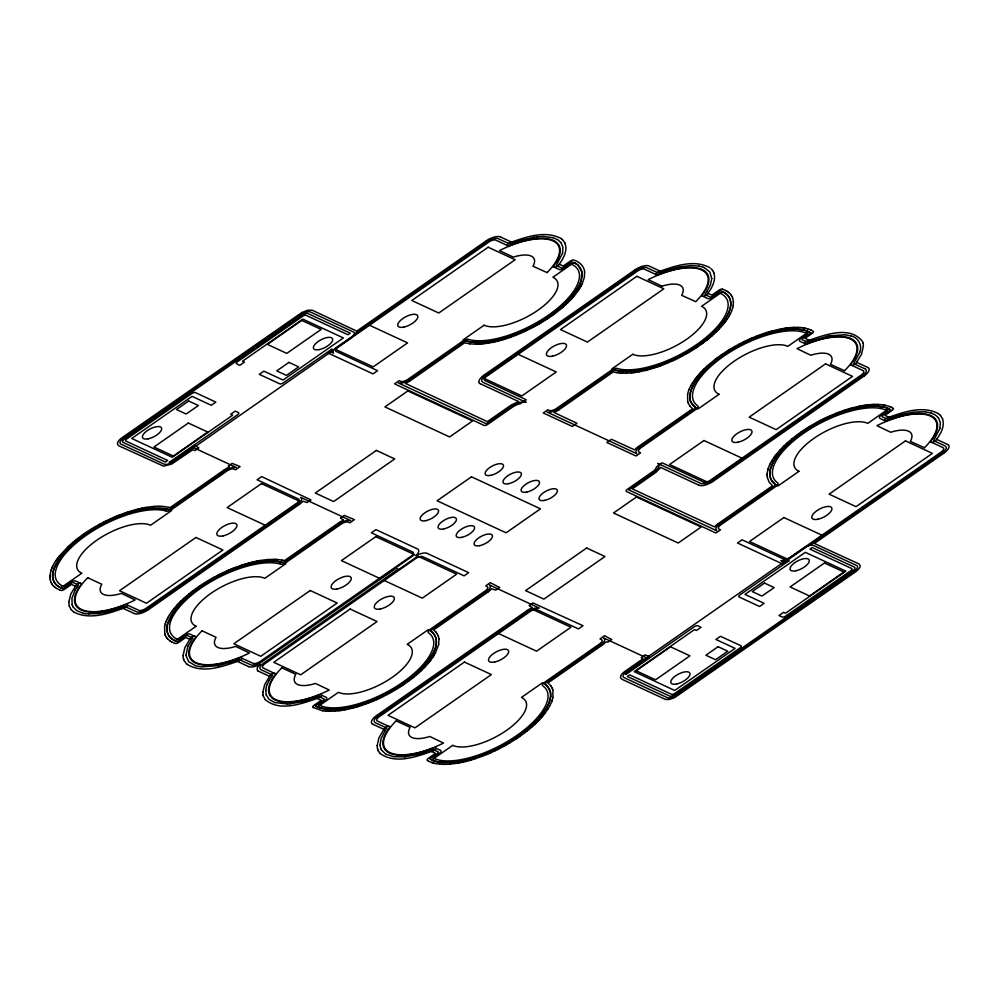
<?xml version="1.0" encoding="UTF-8"?>
<svg xmlns="http://www.w3.org/2000/svg" width="999" height="999" viewBox="0 0 999 999"><rect width="100%" height="100%" fill="white"/><g stroke="black" fill="none" stroke-linecap="round" stroke-linejoin="round"><path stroke-width="1.5" d="M711.75 278.546L709.789 271.878L704.22 267.632M68.769 602.147L69.218 605.869M183.054 655.656L184.865 647.602L190.384 638.448A3.147 1.286 -27.6 0 1 194.256 636.276A3.147 1.286 -27.6 0 1 195.379 637.724A57.368 23.427 -27.6 0 0 239.048 657.991A3.147 1.286 -27.6 0 1 241.783 658.329A3.147 1.286 -27.6 0 1 238.811 660.926C222.777 666.47 202.66 674.138 186.925 664.198M262.849 692.22L263.099 695.042M377.147 745.729L378.958 737.674L384.465 728.521A3.147 1.286 -27.6 0 1 388.336 726.335A3.147 1.286 -27.6 0 1 389.473 727.796A57.368 23.427 -27.6 0 0 433.141 748.064A3.147 1.286 -27.6 0 1 435.876 748.401A3.147 1.286 -27.6 0 1 432.904 750.986C416.695 756.555 395.866 764.597 380.332 753.621M863.398 345.991L861.588 354.046L856.068 363.199A3.147 1.286 -27.6 0 1 852.197 365.372A3.147 1.286 -27.6 0 1 851.073 363.923A57.368 23.427 -27.6 0 0 807.404 343.644A3.147 1.286 -27.6 0 1 804.67 343.319A3.147 1.286 -27.6 0 1 807.642 340.721C824.15 335.302 849.4 324.937 862.474 341.433M711.75 278.559L710.401 284.852L707.017 291.346M68.769 602.122L70.829 593.968L76.086 585.402A3.147 1.286 -27.6 0 1 79.957 583.229A3.147 1.286 -27.6 0 1 81.094 584.677A57.368 23.427 -27.6 0 0 124.763 604.957A3.147 1.286 -27.6 0 1 127.485 605.282A3.147 1.286 -27.6 0 1 124.525 607.879C108.741 613.461 89.748 620.367 73.776 612.05M262.849 692.195L264.673 684.602L270.18 675.474A3.147 1.286 -27.6 0 1 274.051 673.301A3.147 1.286 -27.6 0 1 275.175 674.75A57.368 23.427 -27.6 0 0 318.843 695.029A3.147 1.286 -27.6 0 1 321.578 695.354A3.147 1.286 -27.6 0 1 318.606 697.951C302.272 703.421 280.07 712.337 265.135 699.55M49.95 576.498L50 575.461M52.585 575.436L53.921 568.731M550.636 696.241L550.449 692.207M689.897 395.467L690.097 399.513M767.132 474.587L767.195 473.538M265.746 690.159L266.221 694.854M265.746 690.147L266.371 686.788M50.012 575.399L50.924 570.791M550.636 696.266L550.324 698.438M689.897 395.454L690.022 394.38M733.229 305.219L733.391 301.973M767.195 473.489L767.781 470.079M164.623 626.211L164.723 633.641M167.245 625.249L167.12 631.48L168.881 635.839M438.661 644.43L438.936 638.985M552.947 697.464L552.847 690.034M687.587 394.243L687.699 401.673M690.022 394.368L691.645 388.599M733.229 305.282L732.766 307.555M164.635 626.161L165.222 623.826M167.245 625.224C183.167 588.099 226.523 567.907 264.56 561.388M438.648 644.492L435.327 653.159M550.324 698.451L548.901 703.109M552.934 697.527L552.347 699.849M687.599 394.18L688.598 390.634M770.391 469.155L769.779 474.55L770.866 479.245M562.537 253.259L562.937 247.315L561.113 242.807M939.934 428.396L940.321 422.452L938.498 417.944M562.537 253.271L556.568 264.822A1.936 0.787 -27.6 0 0 556.58 265.659L561.326 267.857A1.936 0.787 -27.6 0 0 563.711 267.195L571.603 261.701L574.875 263.099M939.922 428.409L933.953 439.96A1.936 0.787 -27.6 0 0 933.965 440.796L945.391 446.091C948.238 448.089 944.217 451.473 942.394 452.709L809.814 545.379M581.168 280.569L581.868 272.04L578.259 265.484M732.754 307.617L731.555 311.238M767.794 470.017L768.119 468.881M770.391 469.143L773.338 461.9L777.559 455.419M266.371 686.788L267.257 684.24M859.727 352.385C862.612 345.554 858.341 337.487 851.098 335.976M859.727 352.385L854.033 362.949A1.936 0.787 -27.6 0 0 854.045 363.773L865.471 369.081M50.949 570.729L51.336 569.567M165.247 623.763L165.634 622.602M581.156 280.582L579.782 284.166M551.935 701.086L552.322 699.912M768.131 468.806L768.518 467.644M51.361 569.492L51.811 568.306M53.921 568.718L60.377 557.33M165.659 622.539L166.109 621.353M354.433 334.041L488.761 240.647L493.344 238.674L497.227 238.274L509.577 243.843A1.936 0.787 -27.6 0 0 511.013 243.681L515.034 242.183M551.46 702.334L551.923 701.148M688.623 390.572L689.073 389.385M768.543 467.582L769.542 465.122M267.257 684.228L269.081 680.494M51.836 568.244L52.36 567.045M166.134 621.291L166.646 620.079M582.33 283.441L584.353 277.36L584.64 271.865M434.078 651.286C437.162 645.217 437.774 636.525 431.793 631.955M548.888 703.121L546.403 708.091M551.436 702.397L549.625 706.193M689.11 389.31L690.921 385.514M691.645 388.586L694.13 383.616M731.518 311.301L730.394 313.798M187.912 646.153L185.951 655.356M187.912 646.153L192.42 638.698A1.936 0.787 -27.6 0 0 192.407 637.861L187.662 635.664A1.936 0.787 -27.6 0 0 185.265 636.326L177.385 641.82L176.149 641.37M52.385 566.97L52.972 565.759M166.683 620.017L167.944 617.482M579.195 285.402L579.782 284.178M581.718 284.727L582.305 283.504M434.066 651.311L432.829 653.783M769.58 465.059L770.154 463.836M53.009 565.684L54.396 563.124M333.229 350.287C331.893 352.597 335.889 354.458 331.106 351.773M578.546 286.663L579.195 285.427M581.043 286.026L581.693 284.79M730.356 313.861L728.958 316.421M770.192 463.773L770.841 462.537M167.982 617.419L169.505 614.822M578.533 286.676L575.287 291.82M580.294 287.35L581.006 286.101M432.829 653.796L429.582 658.94M435.289 653.221L433.766 655.819M690.958 385.452L692.482 382.854M549.587 706.268L548.064 708.853M770.878 462.462L771.59 461.213M75.312 589.872L71.928 598.189L72.128 604.782M269.093 680.481L272.215 675.724A1.936 0.787 -27.6 0 0 272.203 674.887L260.776 669.592C258.004 667.482 261.95 664.26 263.773 662.974L398.201 569.23L396.041 568.231L260.227 662.861L255.644 664.834L251.76 665.247L239.41 659.677A1.936 0.787 -27.6 0 0 237.974 659.839L236.638 660.351M75.312 589.86L76.723 587.649M54.446 563.049L56.094 560.439M579.482 288.699L580.257 287.425M728.92 316.496L727.272 319.118M694.143 383.604L700.898 374.4M546.403 708.116L540.784 715.971M771.628 461.138L772.402 459.865M169.555 614.76L172.34 610.739M578.596 290.047L579.432 288.761M432.892 657.167L433.728 655.881M692.519 382.779L695.304 378.771M548.014 708.928L545.229 712.949M772.439 459.802L774.225 457.155M385.102 730.756L381.156 738.311L380.007 744.992M707.005 291.346L705.232 293.893A1.936 0.787 -27.6 0 0 705.244 294.73L710.002 296.928A1.936 0.787 -27.6 0 0 712.387 296.266C716.033 294.705 719.317 288.124 723.551 292.158C725.611 293.269 727.472 294.78 728.771 296.74C731.555 300.899 731.093 306.318 729.445 310.814C723.863 324.7 711.95 334.79 700.262 343.519C675.549 359.99 645.504 375.462 614.997 370.105A1.936 0.787 -27.6 0 0 612.687 370.804L557.08 409.553L551.123 412.112L547.065 412.075L636.775 453.708C634.015 451.56 637.949 448.389 639.785 447.09L694.63 408.828A1.936 0.787 -27.6 0 0 695.366 407.405L690.958 402.235M76.723 587.637L77.497 586.513M385.102 730.744L386.513 728.771A1.936 0.787 -27.6 0 0 386.488 727.934L375.075 722.639C372.29 720.541 376.248 717.282 378.072 716.021L528.558 611.076L534.49 608.229L539.285 608.091L489.473 584.964C492.295 586.95 488.299 590.334 486.501 591.558L431.618 629.832A1.936 0.787 -27.6 0 0 430.881 631.268L431.78 631.942M56.144 560.364L57.03 559.065M577.659 291.408L578.546 290.11M432.842 657.242L430.944 659.902M726.323 320.479L727.222 319.18M77.51 586.5L78.134 585.651A1.936 0.787 -27.6 0 0 78.109 584.815L73.364 582.617A1.936 0.787 -27.6 0 0 70.979 583.279L63.087 588.786L60.802 587.874M57.093 559.003L58.042 557.692M575.274 291.845L573.289 294.468M577.609 291.483L574.45 295.554M429.57 658.965L427.584 661.588M725.324 321.853L726.273 320.554M774.275 457.08L775.224 455.781M58.092 557.617L59.116 556.318M60.39 557.317C86.751 527.472 127.735 504.582 168.356 509.44A1.936 0.787 -27.6 0 0 170.679 508.741L226.286 469.992L232.243 467.432L236.288 467.47L193.606 447.664M172.39 610.664L173.401 609.353M429.87 661.288L430.881 659.977M724.25 323.239L725.262 321.928M695.366 378.696L696.378 377.385M544.168 714.322L545.179 713.024M775.286 455.706L776.298 454.395M777.572 455.407L779.67 452.759M59.166 556.243L68.232 546.503M173.464 609.278L174.538 607.966M573.276 294.493C548.526 322.19 512.037 341.446 474.6 342.395M427.572 661.613C402.485 689.547 365.372 709.278 327.41 709.415M428.733 662.674L429.807 661.363M723.114 324.625L724.188 323.301M696.44 377.31L697.514 375.999M543.031 715.721L544.105 714.397M776.36 454.32L778.621 451.61M174.6 607.892L175.724 606.568M573.264 296.953L574.388 295.629M427.547 664.073L428.671 662.749M723.051 324.7L719.367 328.821M697.564 375.924L698.701 374.6M539.647 717.307L540.771 715.983M541.845 717.12L542.969 715.796M779.695 452.734C802.697 427.51 835.276 410.477 869.192 406.281M175.787 606.493L176.973 605.169M572.015 298.351L573.189 297.028M426.298 665.471L427.485 664.148M698.763 374.525L699.949 373.201M700.911 374.388C723.975 350.012 755.893 333.329 789.272 329.27M539.635 717.332C517.382 740.958 486.825 757.017 454.782 762.087M540.596 718.518L541.783 717.195M778.683 451.536L779.869 450.212M177.048 605.094L178.284 603.758M570.704 299.762L571.94 298.426M424.987 666.882L426.236 665.546M700.012 373.127L701.248 371.79M779.932 450.137L782.542 447.402M539.285 719.917L540.521 718.593M178.359 603.683L179.645 602.36M569.343 301.161L570.629 299.825M718.006 330.232L719.305 328.896M701.323 371.715L702.622 370.392M423.626 668.281L424.925 666.957M537.924 721.328L539.223 719.992M179.72 602.285L181.056 600.948M567.919 302.572L569.268 301.236M716.595 331.631L717.931 330.307M702.684 370.317L704.033 368.981M422.215 669.692L423.564 668.356M782.604 447.327L783.953 445.991M536.513 722.727L537.849 721.403M181.144 600.874L182.53 599.55M566.458 303.971L567.844 302.647M716.52 331.705L713.598 334.44M704.108 368.906L705.506 367.582M420.741 671.091L422.14 669.767M784.028 445.916L786.937 443.194M535.039 724.138L536.438 722.801M68.319 546.428L72.939 542.32M182.605 599.475L184.053 598.139M564.934 305.369L566.371 304.046M705.581 367.507L707.017 366.171M419.23 672.502L420.666 671.166M533.516 725.536L534.964 724.213M184.128 598.076L185.627 596.753M563.361 306.768L564.847 305.444M712.037 335.839L713.523 334.515M707.105 366.096L708.591 364.772M417.657 673.888L419.143 672.564M787.025 443.119L791.795 439.023M531.955 726.935L533.441 725.611M185.702 596.678L188.911 593.968M561.75 308.167L563.274 306.843M710.414 337.225L711.95 335.914M708.678 364.697L715.334 359.265M416.034 675.287L417.57 673.963M530.332 728.321L531.868 727.01M73.027 542.245L74.613 540.934M560.077 309.54L561.663 308.241M708.753 338.611L710.326 337.3M414.373 676.673L415.946 675.361M528.671 729.707L530.244 728.396M74.7 540.859L76.324 539.56M188.998 593.906L190.609 592.594M559.989 309.615L556.618 312.287M707.042 339.985L708.666 338.686M412.662 678.046L414.285 676.735M791.882 438.948L793.506 437.637M526.96 731.081L528.571 729.782M76.411 539.485L78.072 538.186M190.709 592.532L192.37 591.233M706.955 340.06L703.496 342.707M412.575 678.121L409.115 680.756M793.593 437.574L797.052 434.927M525.199 732.454L526.86 731.156M78.172 538.124L81.693 535.501M554.832 313.636L556.53 312.362M192.457 591.158L199.763 585.913M715.434 359.19L717.132 357.917M525.112 732.517L519.717 736.463M828.82 335.839L808.478 341.808A1.936 0.787 -27.6 0 1 807.042 341.97L802.297 339.76A1.936 0.787 -27.6 0 1 802.959 338.299L810.838 332.792M315.484 705.931L323.289 700.374A1.936 0.787 -27.6 0 0 323.951 698.913L319.205 696.703A1.936 0.787 -27.6 0 0 317.769 696.865L303.259 701.56L289.635 703.883M552.996 314.972L554.732 313.711M299.213 504.507L299.812 504.07A4.833 1.973 -27.6 0 0 300.1 503.858L300.637 503.421A4.833 1.973 -27.6 0 0 300.899 503.196L301.398 502.747A4.833 1.973 -27.6 0 0 301.636 502.534L302.085 502.085A4.833 1.973 -27.6 0 0 302.297 501.86L302.697 501.411A4.833 1.973 -27.6 0 0 302.884 501.198L307.18 502.584A6.294 2.572 -27.6 0 1 310.989 499.925L261.676 476.585L257.093 479.782L298.726 499.138A5.807 2.373 -27.6 0 1 296.928 503.084L145.554 608.653A5.807 2.373 -27.6 0 1 139.123 610.439L127.485 605.144M484.153 375.037L483.541 375.474A4.833 1.973 -27.6 0 0 483.266 375.686L482.717 376.123A4.833 1.973 -27.6 0 0 482.455 376.348L481.955 376.798A4.833 1.973 -27.6 0 0 481.718 377.023L481.268 377.46A4.833 1.973 -27.6 0 0 481.056 377.684L480.669 378.134A4.833 1.973 -27.6 0 0 480.482 378.359L480.132 378.796A4.833 1.973 -27.6 0 0 479.982 379.008L479.707 379.445A4.833 1.973 -27.6 0 0 479.582 379.645L479.358 380.07A4.833 1.973 -27.6 0 0 479.27 380.269L479.12 380.669A4.833 1.973 -27.6 0 0 479.058 380.856L478.971 381.231A4.833 1.973 -27.6 0 0 478.946 381.418L478.933 381.768A4.833 1.973 -27.6 0 0 478.933 381.93L478.983 382.255A4.833 1.973 -27.6 0 0 479.033 382.405L479.145 382.692M701.66 344.043L703.396 342.782M717.232 357.842L718.968 356.568M638.336 446.59L637.737 447.028A4.833 1.973 -27.6 0 0 637.449 447.252L636.912 447.689A4.833 1.973 -27.6 0 0 636.65 447.902L636.151 448.351A4.833 1.973 -27.6 0 0 635.913 448.576L635.464 449.026A4.833 1.973 -27.6 0 0 635.252 449.238L634.852 449.687A4.833 1.973 -27.6 0 0 634.665 449.912L611.45 439.285L606.868 442.482L635.988 455.994L640.571 452.797L638.836 451.96A5.807 2.373 -27.6 0 1 640.621 448.027L696.041 409.353A4.833 1.973 -27.6 0 0 697.864 405.956A7.005 2.86 -27.6 0 0 697.677 405.806A67.283 27.473 -27.6 0 1 726.111 354.608A67.283 27.473 -27.6 0 1 806.53 333.304L807.367 333.716L801.56 337.774A4.845 1.973 -27.6 0 0 799.937 341.333L804.67 343.456M487.912 592.082L488.511 591.633A4.833 1.973 -27.6 0 0 488.786 591.42L489.335 590.983A4.833 1.973 -27.6 0 0 489.597 590.759L490.097 590.322A4.833 1.973 -27.6 0 0 490.334 590.097L490.784 589.647A4.833 1.973 -27.6 0 0 490.996 589.422L491.396 588.985A4.833 1.973 -27.6 0 0 491.583 588.761L495.879 590.147A6.294 2.572 -27.6 0 1 499.675 587.499L490.259 582.679L485.676 585.876L487.412 586.7A5.807 2.373 -27.6 0 1 485.626 590.646L430.207 629.32A4.833 1.973 -27.6 0 0 428.371 632.717A7.005 2.86 -27.6 0 0 428.571 632.866A67.283 27.473 -27.6 0 1 400.137 684.053A67.283 27.473 -27.6 0 1 319.717 705.369L318.881 704.957L324.687 700.898A4.845 1.973 -27.6 0 0 326.298 697.339L321.578 695.217M409.016 680.831L405.419 683.428M376.635 715.521L376.036 715.958A4.833 1.973 -27.6 0 0 375.749 716.183L375.199 716.62A4.833 1.973 -27.6 0 0 374.95 716.832L374.45 717.282A4.833 1.973 -27.6 0 0 374.213 717.507L373.751 717.944A4.833 1.973 -27.6 0 0 373.539 718.169L373.151 718.618A4.833 1.973 -27.6 0 0 372.964 718.843L372.627 719.28A4.833 1.973 -27.6 0 0 372.465 719.492L372.19 719.929A4.833 1.973 -27.6 0 0 372.065 720.142L371.84 720.554A4.833 1.973 -27.6 0 0 371.753 720.754L371.603 721.153A4.833 1.973 -27.6 0 0 371.541 721.34L371.453 721.728A4.833 1.973 -27.6 0 0 371.428 721.902L371.416 722.252A4.833 1.973 -27.6 0 0 371.416 722.427L371.466 722.739A4.833 1.973 -27.6 0 0 371.516 722.889L371.628 723.189A4.833 1.973 -27.6 0 0 371.703 723.313L371.89 723.576A4.833 1.973 -27.6 0 0 371.99 723.688L372.24 723.913A4.833 1.973 -27.6 0 0 372.377 724L372.702 724.188M863.91 376.186L864.51 375.749A4.833 1.973 -27.6 0 0 864.797 375.537L865.334 375.1A4.833 1.973 -27.6 0 0 865.596 374.875L866.096 374.438A4.833 1.973 -27.6 0 0 866.333 374.213L866.782 373.763A4.833 1.973 -27.6 0 0 866.995 373.539L867.394 373.089A4.833 1.973 -27.6 0 0 867.582 372.877L867.919 372.44A4.833 1.973 -27.6 0 0 868.081 372.215L868.356 371.79A4.833 1.973 -27.6 0 0 868.481 371.578L868.693 371.166A4.833 1.973 -27.6 0 0 868.793 370.954L868.943 370.554A4.833 1.973 -27.6 0 0 869.005 370.367L869.08 369.992A4.833 1.973 -27.6 0 0 869.105 369.805L869.13 369.455A4.833 1.973 -27.6 0 0 869.118 369.293L869.068 368.968A4.833 1.973 -27.6 0 0 869.03 368.818L868.918 368.531A4.833 1.973 -27.6 0 0 868.843 368.394L868.655 368.144A4.833 1.973 -27.6 0 0 868.543 368.019L868.306 367.807A4.833 1.973 -27.6 0 0 868.156 367.707L867.844 367.52M797.152 434.852L798.888 433.591M718.256 523.613L717.657 524.05A4.833 1.973 -27.6 0 0 717.382 524.263L716.832 524.7A4.833 1.973 -27.6 0 0 716.57 524.925L716.071 525.362A4.833 1.973 -27.6 0 0 715.833 525.586L715.384 526.036A4.833 1.973 -27.6 0 0 715.172 526.261L714.772 526.698A4.833 1.973 -27.6 0 0 714.585 526.923L632.292 488.886L655.844 472.427L660.676 467.457L698.95 485.214M602.21 645.117L602.809 644.68A4.833 1.973 -27.6 0 0 603.084 644.467L603.633 644.03A4.833 1.973 -27.6 0 0 603.896 643.806L604.395 643.368A4.833 1.973 -27.6 0 0 604.632 643.144L605.082 642.694A4.833 1.973 -27.6 0 0 605.294 642.469L605.694 642.02A4.833 1.973 -27.6 0 0 605.869 641.808L607.979 642.17A6.294 2.572 -27.6 0 1 611.775 639.522L604.557 635.714L599.974 638.91L601.71 639.747A5.807 2.373 -27.6 0 1 599.924 643.693L544.505 682.354A4.833 1.973 -27.6 0 0 542.669 685.764A7.005 2.86 -27.6 0 0 542.869 685.901A67.283 27.473 -27.6 0 1 514.435 737.1A67.283 27.473 -27.6 0 1 434.016 758.416L433.166 757.991L438.986 753.933A4.845 1.973 -27.6 0 0 440.596 750.386L435.864 748.263M943.83 453.209L944.43 452.759A4.833 1.973 -27.6 0 0 944.717 452.547L945.254 452.11A4.833 1.973 -27.6 0 0 945.516 451.898L946.016 451.448A4.833 1.973 -27.6 0 0 946.253 451.223L946.702 450.774A4.833 1.973 -27.6 0 0 946.915 450.549L947.314 450.112A4.833 1.973 -27.6 0 0 947.502 449.887L947.839 449.45A4.833 1.973 -27.6 0 0 948.001 449.225L948.276 448.801A4.833 1.973 -27.6 0 0 948.401 448.588L948.613 448.176A4.833 1.973 -27.6 0 0 948.713 447.977L948.863 447.577A4.833 1.973 -27.6 0 0 948.925 447.377L949 447.003A4.833 1.973 -27.6 0 0 949.038 446.828L949.05 446.478A4.833 1.973 -27.6 0 0 949.038 446.303L948.988 445.991A4.833 1.973 -27.6 0 0 948.95 445.829L948.838 445.542A4.833 1.973 -27.6 0 0 948.763 445.404L948.575 445.154A4.833 1.973 -27.6 0 0 948.463 445.042L948.226 444.817A4.833 1.973 -27.6 0 0 948.088 444.717L947.764 444.543M81.793 535.427L83.566 534.178M551.123 316.296L552.897 315.047M701.56 344.118L697.889 346.678M719.055 356.506L720.828 355.244M798.975 433.516L800.748 432.267M486.076 240.946L356.768 331.119L312.138 310.177L307.767 310.252L301.935 312.462L122.203 437.599C120.005 439.11 115.147 443.156 118.544 445.654L163.536 466.158L171.591 464.123L192.607 449.862L195.08 450.561A6.294 2.572 -27.6 0 1 198.888 447.902L195.891 446.066A2.91 1.186 -27.6 0 0 192.308 447.065L172.065 461.176A4.833 1.973 -27.6 0 1 169.118 462.5L237.5 414.797A2.91 1.186 -27.6 0 0 238.499 412.599L235.264 411.101L230.682 414.298L232.617 415.197L172.265 457.28L131.731 438.474L192.07 396.378L211.264 405.294L215.846 402.098L195.367 392.582A2.91 1.186 -27.6 0 0 191.783 393.581L126.848 438.861A2.91 1.186 -27.6 0 0 125.849 441.058L167.682 460.477L165.397 462.075L122.939 442.345A4.833 1.973 -27.6 0 1 124.425 439.061L302.397 314.947A4.833 1.973 -27.6 0 1 307.754 313.461L350.249 333.154L347.964 334.752L306.131 315.334A2.91 1.186 -27.6 0 0 302.547 316.333L237.612 361.613A2.91 1.186 -27.6 0 0 236.613 363.823L239.847 365.322L244.43 362.125L242.495 361.226L302.834 319.131L343.381 337.949L283.029 380.032L263.836 371.128L259.253 374.325L279.745 383.828A2.91 1.186 -27.6 0 0 283.329 382.842L331.993 349.063A4.833 1.973 -27.6 0 0 331.805 349.288L331.468 349.725A4.833 1.973 -27.6 0 0 331.318 349.937L329.807 351.173A2.91 1.186 -27.6 0 0 328.808 353.371L373.014 373.888L377.61 370.691L335.964 351.336A5.807 2.373 -27.6 0 1 335.714 349.687L335.876 349.375A5.807 2.373 -27.6 0 1 337.762 347.402L489.135 241.82A5.807 2.373 -27.6 0 1 495.566 240.035L507.23 245.417M224.238 469.88L170.067 507.654L169.143 507.417M60.802 587.874L81.806 573.226A43.569 17.782 -27.6 0 1 96.766 540.247A43.569 17.782 -27.6 0 1 150.549 525.274L171.553 510.626A70.18 28.659 -27.6 0 0 84.903 534.74A70.18 28.659 -27.6 0 0 60.802 587.874L56.444 585.002L54.108 582.005M410.452 380.594L464.622 342.819L469.705 343.818M484.29 374.937L634.74 270.005M148.614 609.54L299.063 504.607M338.536 522.927L284.365 560.701L283.441 560.451M559.128 409.665L613.286 371.89L615.546 372.427M638.486 446.491L692.644 408.716L689.897 406.081M317.42 706.967L338.424 692.319A43.569 17.782 -27.6 0 0 392.207 677.359A43.569 17.782 -27.6 0 0 407.18 644.367L428.184 629.72A70.18 28.659 -27.6 0 1 404.071 682.854A70.18 28.659 -27.6 0 1 317.42 706.967L327.397 709.402M487.762 592.182L433.591 629.957L435.701 631.83M376.773 715.421L527.222 610.501M713.311 481.218L863.76 376.298M718.406 523.501L772.577 485.726L769.242 482.305L767.394 477.759M602.06 645.229L547.889 683.004L550.636 685.626M943.68 453.309L814.385 543.481L859.028 563.948C862.424 566.445 857.579 570.491 855.369 572.002L674.45 697.739L669.18 699.475L665.446 699.425L621.665 679.145C618.269 676.61 623.101 672.614 625.324 671.078L642.894 658.828L641.196 657.592A6.294 2.572 -27.6 0 0 644.992 654.932L648.763 656.231A2.91 1.186 -27.6 0 1 647.764 658.428L627.547 672.552A4.833 1.973 -27.6 0 0 625.836 674.462L694.243 626.76A2.91 1.186 -27.6 0 1 697.826 625.774L701.073 627.272L696.49 630.469L694.542 629.57L634.203 671.653L674.737 690.471L735.089 648.376L715.896 639.472L720.479 636.276L740.958 645.779A2.91 1.186 -27.6 0 1 739.959 647.989L675.037 693.269A2.91 1.186 -27.6 0 1 671.453 694.268L629.62 674.849L627.322 676.448L669.817 696.141A4.833 1.973 -27.6 0 0 675.174 694.655L853.146 570.541A4.833 1.973 -27.6 0 0 854.644 567.257L812.175 547.527L809.889 549.125L851.722 568.543A2.91 1.186 -27.6 0 1 850.723 570.741L785.801 616.021A2.91 1.186 -27.6 0 1 782.217 617.02L778.983 615.521L783.566 612.325L785.501 613.224L845.853 571.128L805.306 552.322L744.954 594.405L764.148 603.309L759.565 606.505L739.085 597.002A2.91 1.186 -27.6 0 1 740.084 594.805L789.135 560.589L788.461 560.901A4.833 1.973 -27.6 0 1 788.111 561.051L787.424 561.326A4.833 1.973 -27.6 0 1 787.087 561.45L785.264 562.537A2.91 1.186 -27.6 0 1 781.68 563.536L737.474 543.019L742.057 539.822L783.74 559.14A5.807 2.373 -27.6 0 0 790.172 557.355L941.545 451.773A5.807 2.373 -27.6 0 0 943.343 447.827L931.88 442.407M83.666 534.103L85.464 532.867M549.225 317.607L551.023 316.371M720.928 355.182L722.739 353.933M403.509 684.727L405.319 683.491M800.848 432.192L802.659 430.956M517.807 737.774L519.617 736.538M486.226 240.834L486.863 240.409A4.833 1.973 -27.6 0 1 487.175 240.21L487.812 239.822A4.833 1.973 -27.6 0 1 488.149 239.635L488.811 239.273A4.833 1.973 -27.6 0 1 489.148 239.086L489.822 238.749A4.833 1.973 -27.6 0 1 490.159 238.586L490.846 238.274A4.833 1.973 -27.6 0 1 491.196 238.124L491.883 237.849A4.833 1.973 -27.6 0 1 492.232 237.725L492.907 237.475A4.833 1.973 -27.6 0 1 493.244 237.362L493.918 237.163A4.833 1.973 -27.6 0 1 494.255 237.063L494.905 236.9A4.833 1.973 -27.6 0 1 495.229 236.838L495.854 236.713A4.833 1.973 -27.6 0 1 496.166 236.663L496.765 236.576A4.833 1.973 -27.6 0 1 497.052 236.551L497.614 236.513A4.833 1.973 -27.6 0 1 497.889 236.501L498.401 236.513A4.833 1.973 -27.6 0 1 498.651 236.526L499.125 236.576A4.833 1.973 -27.6 0 1 499.35 236.613L499.775 236.713A4.833 1.973 -27.6 0 1 499.975 236.763L500.349 236.9M85.564 532.804L87.4 531.58M224.388 469.78L225.025 469.355A4.833 1.973 -27.6 0 1 225.337 469.155L225.974 468.768A4.833 1.973 -27.6 0 1 226.311 468.581L226.973 468.206A4.833 1.973 -27.6 0 1 227.31 468.032L227.984 467.694A4.833 1.973 -27.6 0 1 228.321 467.532L229.008 467.22A4.833 1.973 -27.6 0 1 229.358 467.07L228.296 465.971A6.294 2.572 -27.6 0 0 232.093 463.324L240.11 466.583L235.527 469.78L233.729 468.981A5.807 2.373 -27.6 0 0 227.31 470.766L171.853 509.415A4.833 1.973 -27.6 0 1 166.259 511.101M410.302 380.694L409.665 381.118A4.833 1.973 -27.6 0 1 409.353 381.318L408.716 381.705A4.833 1.973 -27.6 0 1 408.379 381.893L407.717 382.267A4.833 1.973 -27.6 0 1 407.38 382.442L406.705 382.779A4.833 1.973 -27.6 0 1 406.368 382.942L405.681 383.254A4.833 1.973 -27.6 0 1 405.332 383.404L487.375 421.628L510.976 405.194L518.568 401.511L480.294 383.741M547.29 318.906L549.125 317.682M634.889 269.905L635.526 269.48A4.833 1.973 -27.6 0 1 635.839 269.28L636.488 268.893A4.833 1.973 -27.6 0 1 636.813 268.706L637.474 268.331A4.833 1.973 -27.6 0 1 637.812 268.157L638.486 267.819A4.833 1.973 -27.6 0 1 638.836 267.657L639.522 267.345A4.833 1.973 -27.6 0 1 639.86 267.195L640.559 266.92A4.833 1.973 -27.6 0 1 640.896 266.783L641.583 266.546A4.833 1.973 -27.6 0 1 641.92 266.433L642.594 266.233A4.833 1.973 -27.6 0 1 642.919 266.134L643.581 265.971A4.833 1.973 -27.6 0 1 643.893 265.896L644.53 265.784A4.833 1.973 -27.6 0 1 644.83 265.722L645.429 265.647A4.833 1.973 -27.6 0 1 645.729 265.622L646.291 265.584A4.833 1.973 -27.6 0 1 646.553 265.572L647.077 265.584A4.833 1.973 -27.6 0 1 647.327 265.597L647.802 265.647A4.833 1.973 -27.6 0 1 648.026 265.684L648.451 265.771A4.833 1.973 -27.6 0 1 648.651 265.834L660.164 271.141M148.464 609.64L147.827 610.064A4.833 1.973 -27.6 0 1 147.515 610.264L146.878 610.651A4.833 1.973 -27.6 0 1 146.553 610.839L145.879 611.213A4.833 1.973 -27.6 0 1 145.542 611.388L144.867 611.725A4.833 1.973 -27.6 0 1 144.53 611.888L143.844 612.2A4.833 1.973 -27.6 0 1 143.494 612.35L142.807 612.624A4.833 1.973 -27.6 0 1 142.47 612.762L141.783 612.999A4.833 1.973 -27.6 0 1 141.446 613.111L140.772 613.311A4.833 1.973 -27.6 0 1 140.434 613.411L139.785 613.573A4.833 1.973 -27.6 0 1 139.46 613.648L138.836 613.773A4.833 1.973 -27.6 0 1 138.524 613.823L137.924 613.898A4.833 1.973 -27.6 0 1 137.637 613.923L137.075 613.96A4.833 1.973 -27.6 0 1 136.801 613.973L136.289 613.96A4.833 1.973 -27.6 0 1 136.039 613.948L135.564 613.898A4.833 1.973 -27.6 0 1 135.34 613.861L134.915 613.773A4.833 1.973 -27.6 0 1 134.715 613.711L134.341 613.573M199.862 585.839L201.698 584.615M338.686 522.827L339.323 522.402A4.833 1.973 -27.6 0 1 339.635 522.202L340.272 521.815A4.833 1.973 -27.6 0 1 340.597 521.615L341.271 521.253A4.833 1.973 -27.6 0 1 341.608 521.078L342.282 520.729A4.833 1.973 -27.6 0 1 342.62 520.566L343.306 520.267A4.833 1.973 -27.6 0 1 343.656 520.117L340.397 517.994A6.294 2.572 -27.6 0 0 344.205 515.347L354.395 519.63L349.812 522.814L348.027 522.015A5.807 2.373 -27.6 0 0 341.596 523.813L286.151 562.462A4.833 1.973 -27.6 0 1 280.557 564.135M558.978 409.765L558.341 410.189A4.833 1.973 -27.6 0 1 558.029 410.389L557.38 410.776A4.833 1.973 -27.6 0 1 557.055 410.964L556.393 411.338A4.833 1.973 -27.6 0 1 556.056 411.513L555.382 411.85A4.833 1.973 -27.6 0 1 555.032 412.013L554.345 412.325A4.833 1.973 -27.6 0 1 554.008 412.475L576.947 423.276L572.365 426.473L543.256 412.962L547.839 409.765L549.625 410.564A5.807 2.373 -27.6 0 0 556.056 408.778L611.513 370.13A4.833 1.973 -27.6 0 1 617.107 368.444M695.953 347.964L697.789 346.753M722.839 353.871L726.635 351.373M401.573 686.026L403.409 684.802M713.161 481.318L712.524 481.743A4.833 1.973 -27.6 0 1 712.212 481.943L711.575 482.33A4.833 1.973 -27.6 0 1 711.251 482.529L710.576 482.892A4.833 1.973 -27.6 0 1 710.239 483.066L709.565 483.404A4.833 1.973 -27.6 0 1 709.228 483.566L708.541 483.878A4.833 1.973 -27.6 0 1 708.191 484.028L707.504 484.303A4.833 1.973 -27.6 0 1 707.167 484.44L706.48 484.677A4.833 1.973 -27.6 0 1 706.143 484.79L705.469 485.002A4.833 1.973 -27.6 0 1 705.132 485.089L704.482 485.252A4.833 1.973 -27.6 0 1 704.158 485.327L703.533 485.452A4.833 1.973 -27.6 0 1 703.221 485.502L702.622 485.576A4.833 1.973 -27.6 0 1 702.334 485.614L701.773 485.651A4.833 1.973 -27.6 0 1 701.498 485.651L700.986 485.651A4.833 1.973 -27.6 0 1 700.736 485.626L700.262 485.576A4.833 1.973 -27.6 0 1 700.037 485.539L699.612 485.452A4.833 1.973 -27.6 0 1 699.412 485.389L699.038 485.252M527.372 610.389L528.009 609.964A4.833 1.973 -27.6 0 1 528.321 609.765L528.971 609.378A4.833 1.973 -27.6 0 1 529.295 609.19L529.957 608.816A4.833 1.973 -27.6 0 1 530.294 608.641L530.981 608.304A4.833 1.973 -27.6 0 1 531.318 608.141L532.005 607.829A4.833 1.973 -27.6 0 1 532.355 607.679L529.095 605.569A6.294 2.572 -27.6 0 0 532.892 602.909L582.991 625.711L578.409 628.908L536.725 609.59A5.807 2.373 -27.6 0 0 530.294 611.376L378.908 716.957A5.807 2.373 -27.6 0 0 377.123 720.891L388.574 726.31M802.759 430.881L804.595 429.657M515.871 739.06L517.707 737.836M87.512 531.505L91.371 529.058M545.317 320.167L547.177 318.968M201.798 584.552L209.728 579.657M693.993 349.238L695.853 348.039M399.612 687.3L401.473 686.088M804.694 429.595L806.555 428.396M515.771 739.135L509.89 742.819M543.319 321.428L545.217 320.242M691.995 350.487L693.88 349.313M726.748 351.311L728.633 350.125M806.668 428.321L808.553 427.135M397.614 688.548L399.5 687.362M91.471 528.983L93.394 527.822M541.296 322.652L543.219 321.491M689.972 351.723L691.882 350.562M728.746 350.062L730.656 348.901M808.666 427.072L810.576 425.911M397.502 688.611L391.471 692.17M93.494 527.759L95.442 526.61M539.248 323.863L541.196 322.714M687.924 352.934L689.859 351.785M730.769 348.826L732.704 347.689M810.689 425.849L812.624 424.7M509.777 742.881L505.769 745.204M95.542 526.548L99.6 524.275M537.187 325.037L539.148 323.926M209.84 579.595L211.8 578.471M685.851 354.108L687.811 352.997M732.816 347.627L734.777 346.503M812.736 424.637L814.697 423.514M535.089 326.198L537.075 325.1M211.913 578.409L213.886 577.322M685.739 354.17L681.655 356.406M734.877 346.441L738.973 344.218M814.797 423.464L816.782 422.365M389.385 693.318L391.371 692.232M503.683 746.365L505.656 745.266M99.713 524.213L103.821 522.04M532.991 327.335L534.989 326.261M213.998 577.26L218.119 575.087M816.895 422.302L818.893 421.228M387.275 694.455L389.273 693.381M503.571 746.428L499.45 748.601M530.869 328.434L532.879 327.385M679.532 357.505L681.543 356.456M739.085 344.156L743.231 342.045M819.005 421.178L821.016 420.129M387.162 694.517L383.017 696.628M103.933 521.99L105.956 520.966M530.756 328.496L526.585 330.544M218.232 575.024L220.255 574.013M677.397 358.579L679.42 357.555M821.128 420.067L823.151 419.056M497.315 749.675L499.338 748.651M106.069 520.916L110.265 518.918M220.367 573.95L222.402 572.964M675.249 359.615L677.285 358.629M743.343 341.983L745.366 340.996M823.263 419.006L825.299 418.019M380.869 697.677L382.904 696.69M495.167 750.711L497.202 749.725M524.425 331.568L526.473 330.607M673.101 360.627L675.137 359.677M222.515 572.914L226.723 570.978M745.491 340.946L747.527 339.985M825.411 417.957L827.447 416.995M378.721 698.688L380.756 697.727M495.054 750.773L490.859 752.709M110.377 518.868L112.425 517.932M522.265 332.542L524.313 331.618M672.989 360.689L666.608 363.461M747.639 339.935L749.687 339.011M827.559 416.945L829.607 416.021M376.561 699.662L378.609 698.738M520.104 333.491L522.152 332.592M112.537 517.882L114.585 516.995M749.799 338.961L751.86 338.062M226.835 570.928L228.883 570.029M829.719 415.971L836.113 413.286M374.388 700.611L376.448 699.712M488.686 753.646L490.734 752.759M517.932 334.403L519.992 333.541M114.698 516.945L116.758 516.083M751.972 338.012L756.193 336.276M228.996 569.979L231.056 569.118M372.227 701.523L374.275 700.661M486.525 754.557L488.573 753.696M515.771 335.277L517.819 334.44M116.871 516.033L118.918 515.209M664.435 364.348L666.495 363.511M231.169 569.068L233.217 568.244M370.055 702.397L372.115 701.573M484.353 755.444L486.401 754.607M123.227 606.967L123.676 606.793A1.936 0.787 -27.6 0 1 125.125 606.63L137.475 612.2L141.346 611.8L145.929 609.827L297.777 504.008C299.613 502.722 303.509 499.55 300.799 497.415L350.612 520.529L346.541 520.479L340.572 523.026L284.965 561.788A1.936 0.787 -27.6 0 1 282.655 562.474L277.322 561.388M513.598 336.114L515.659 335.314M119.043 515.159L125.399 512.799M662.275 365.184L664.323 364.385M756.305 336.226L758.353 335.439M233.329 568.194L235.377 567.407M836.225 413.249L838.273 412.45M367.894 703.234L369.942 702.447M482.192 756.28L484.24 755.481M123.214 606.98L119.655 608.291M236.613 660.364L234.84 661.013M511.451 336.913L513.486 336.151M660.114 365.984L662.162 365.222M758.466 335.389L760.514 334.628M235.502 567.357L237.537 566.608M838.386 412.412L840.434 411.65M365.734 704.033L367.782 703.284M482.08 756.318L475.736 758.566M892.419 417.32L888.398 418.818A1.936 0.787 -27.6 0 1 886.962 418.981L882.217 416.77A1.936 0.787 -27.6 0 1 882.879 415.309L890.771 409.815L887.699 408.266M234.827 661.026L218.456 665.646M509.29 337.674L511.326 336.95M657.966 366.745L660.002 366.021M760.626 334.59L762.662 333.866M237.65 566.558L241.833 565.122M840.546 411.613L842.582 410.889M365.622 704.083L361.451 705.531M515.047 242.183L515.921 241.87M119.643 608.304L116.995 609.203M892.432 417.32L893.306 417.008M427.147 751.723L432.055 749.912A1.936 0.787 -27.6 0 1 433.504 749.75L438.249 751.947A1.936 0.787 -27.6 0 1 437.587 753.421L429.732 758.89L432.767 760.464M515.934 241.87L520.329 240.434M893.331 417.008L901.198 414.573M427.135 751.723L424.5 752.609M507.155 338.399L509.178 337.712M125.512 512.762L127.535 512.075M657.854 366.783L653.696 368.156M762.774 333.828L766.932 332.455M842.694 410.851L844.717 410.164M116.983 609.215L112.612 610.551M505.019 339.086L507.042 338.436M127.647 512.037L131.781 510.751M241.945 565.084L243.956 564.435M844.842 410.127L846.852 409.478M359.315 706.206L361.326 705.569M473.613 759.252L475.624 758.603M424.488 752.609L420.129 753.92M502.909 339.735L504.907 339.123M767.045 332.43L769.043 331.818M653.583 368.194L649.487 369.405M244.068 564.398L246.079 563.786M846.965 409.44L848.963 408.828M786.101 560.451L781.181 560.639M357.205 706.855L359.203 706.243M471.491 759.902L473.501 759.29M520.342 240.434L533.766 237.3M669.879 269.243L659.677 272.752A1.936 0.787 -27.6 0 1 658.241 272.914L645.953 267.357L642.095 267.72L637.512 269.68L485.589 375.537C483.791 376.748 479.782 380.107 482.567 382.142L526.136 402.36A12.1 4.945 -27.6 0 0 511.201 406.518L486.376 423.826L398.376 382.992L402.447 383.042L408.416 380.494L464.011 341.733A1.936 0.787 -27.6 0 1 466.333 341.046L474.587 342.395M669.892 269.243L680.019 266.783M500.811 340.334L502.797 339.76M131.893 510.714L135.951 509.577M769.155 331.78L771.141 331.218M246.191 563.748L248.177 563.186M849.075 408.803L851.061 408.229M355.107 707.454L357.093 706.892M469.405 760.501L471.391 759.927M112.6 610.564L107.48 611.9M420.117 753.92L418.406 754.382M498.738 340.896L500.699 340.372M771.253 331.181L781.305 328.833M647.402 369.967L649.375 369.43M248.289 563.149L250.25 562.624M851.173 408.191L853.146 407.667M353.022 708.016L354.995 707.492M467.32 761.063L469.293 760.526M901.21 414.573L914.272 412.025L924.774 411.8M418.394 754.382L404.682 756.855M496.678 341.421L498.626 340.921M645.342 370.479L647.29 369.992M136.064 509.552L138.012 509.065M853.258 407.642L859.24 406.243M250.362 562.599L252.31 562.1M352.909 708.041L346.928 709.44M465.259 761.575L467.207 761.088M494.642 341.895L496.565 341.446M645.242 370.504L639.323 371.778M138.124 509.04L140.047 508.591M252.422 562.075L254.345 561.625M463.224 762.05L465.159 761.6M107.467 611.9L104.982 612.449M492.632 342.32L494.53 341.92M140.16 508.566L142.058 508.154M254.445 561.6L256.356 561.201M461.226 762.487L463.124 762.075M104.97 612.449L100.137 613.299M492.532 342.345L488.698 343.057M142.158 508.129L145.991 507.417M859.352 406.218L861.225 405.856M256.456 561.176L258.329 560.814M344.942 709.827L346.815 709.465M459.24 762.874L461.113 762.512M218.444 665.659L201.598 666.857M680.032 266.783L691.408 265.572M828.833 335.839L844.854 334.79M781.405 328.821L785.177 328.196M639.223 371.803L635.451 372.427M861.325 405.831L863.173 405.507M258.441 560.789L260.289 560.464M344.842 709.852L341.071 710.476M457.292 763.224L459.14 762.899M486.788 343.356L488.598 343.069M146.091 507.405L151.636 506.668M863.273 405.494L865.097 405.207M260.389 560.451L267.744 559.54M457.18 763.236L449.825 764.148M533.778 237.3L536.875 236.888M99.351 613.398L100.125 613.299M486.688 343.369L483.054 343.818M785.276 328.184L787.062 327.947M633.566 372.677L635.352 372.44M865.196 405.194L866.982 404.957M339.185 710.726L340.971 710.489M98.576 613.498L99.338 613.411M98.564 613.511L88.586 613.91M787.162 327.934L788.91 327.734M631.718 372.889L633.466 372.689M867.082 404.945L868.83 404.745M339.086 710.739L335.527 711.101M454.757 762.1L440.272 762.299M536.888 236.875L543.431 236.488M481.243 343.981L482.954 343.818M789.01 327.722L792.494 327.46M631.618 372.889L626.41 373.239M868.93 404.745L872.414 404.47M151.736 506.655L153.459 506.505M264.585 561.388L277.297 561.388M404.67 756.855L393.856 756.718L385.814 754.17M289.623 703.883L287.45 704.008M479.47 344.093L481.143 343.981M789.297 329.27L795.828 329.083M869.217 406.281L875.748 406.106M153.546 506.493L155.22 506.381M267.844 559.54L274.575 559.353M335.439 711.113L328.696 711.288M449.725 764.148L444.642 764.36M554.495 267.27L559.103 269.48A4.845 1.973 -27.6 0 0 564.897 267.869L570.716 263.811L571.603 264.198A67.283 27.473 -27.6 0 1 551.061 313.299A67.283 27.473 -27.6 0 1 468.618 339.435M703.159 296.341L707.767 298.551A4.845 1.973 -27.6 0 0 713.561 296.94L719.38 292.882L720.267 293.269A67.283 27.473 -27.6 0 1 699.725 342.37A67.283 27.473 -27.6 0 1 617.282 368.506M792.582 327.447L794.217 327.385M477.734 344.168L479.37 344.093M851.96 365.397L863.423 370.816A5.807 2.373 -27.6 0 1 861.625 374.762L710.252 480.332A5.807 2.373 -27.6 0 1 703.82 482.13L662.137 462.812L656.443 466.92A9.191 3.759 -27.6 0 1 652.921 471.466L627.409 489.285A2.91 1.186 -27.6 0 0 626.41 491.483L715.908 533.016L720.491 529.82L718.756 528.983A5.807 2.373 -27.6 0 1 720.541 525.037L775.961 486.376A4.833 1.973 -27.6 0 0 777.796 482.967A7.005 2.86 -27.6 0 0 777.597 482.817A67.283 27.473 -27.6 0 1 806.031 431.63A67.283 27.473 -27.6 0 1 886.45 410.314L887.287 410.726L881.48 414.785A4.845 1.973 -27.6 0 0 879.869 418.344L884.615 420.554M872.502 404.47L874.137 404.395M155.32 506.381L158.641 506.281M80.195 583.204L75.587 580.993A4.845 1.973 -27.6 0 0 69.793 582.604L63.973 586.663L63.087 586.276A67.283 27.473 -27.6 0 1 83.629 537.175A67.283 27.473 -27.6 0 1 166.071 511.038M194.493 636.238L189.885 634.028A4.845 1.973 -27.6 0 0 184.091 635.651L178.272 639.697L177.385 639.323A67.283 27.473 -27.6 0 1 197.927 590.222A67.283 27.473 -27.6 0 1 280.369 564.085M274.288 673.276L262.824 667.856A5.807 2.373 -27.6 0 1 264.623 663.91L415.996 558.341A5.807 2.373 -27.6 0 1 422.427 556.543L464.11 575.861L468.693 572.664L427.297 553.458M287.437 704.008L274.65 702.534M794.305 327.385L797.539 327.385M476.048 344.193L477.647 344.168M626.311 373.239L623.076 373.239M874.225 404.395L877.472 404.395M691.42 265.572L699.063 266.134M543.444 236.488L553.121 237.7M475.961 344.193L469.78 343.831M158.729 506.281L161.875 506.381M442.994 764.335L444.555 764.36M797.627 327.385L800.686 327.56M795.841 329.083L804.257 330.132M621.49 373.176L623.001 373.239M877.547 404.395L882.092 404.732M875.761 406.106L884.177 407.155M274.663 559.353L276.174 559.415M327.11 711.226L328.621 711.288M441.408 764.272L442.907 764.335M88.574 613.91L85.464 613.598M619.942 373.064L621.403 373.164M161.95 506.381L164.91 506.643M276.248 559.415L277.71 559.527M325.562 711.113L327.023 711.226M439.86 764.148L441.321 764.26M800.761 327.572L802.172 327.722M619.867 373.052L617.007 372.689M277.797 559.54L282.03 560.139M325.487 711.101L322.627 710.751M439.785 764.148L435.539 763.536M845.491 334.852L851.098 335.976M925.411 411.863L931.018 412.987M200.974 666.795L195.866 665.821M802.259 327.722L803.621 327.922M882.179 404.745L883.541 404.932M164.985 506.655L169.068 507.392M440.259 762.299L433.891 760.876M85.464 613.598L82.63 613.061M803.696 327.934L805.007 328.172M883.615 404.945L884.927 405.182M615.621 372.44L616.932 372.677M322.552 710.739L313.149 707.504M699.075 266.134L703.284 267.257M805.082 328.184L807.617 328.808M885.002 405.207L889.909 406.63M282.105 560.152L283.366 560.439M434.203 763.248L435.464 763.523M82.617 613.061L76.661 610.576L73.139 606.992M804.282 330.145L810.826 332.779M884.202 407.155L887.686 408.254M432.929 762.911L434.14 763.224M175.175 643.456L175.287 643.481A2.91 1.186 -27.6 0 0 178.559 642.507L185.802 637.462L189.748 639.298M553.121 237.7L558.029 239.897L561.113 242.807M722.577 289.161L722.477 289.123A2.91 1.186 -27.6 0 0 719.093 290.085L711.862 295.13L707.904 293.294M807.679 328.821L809.989 329.62M431.705 762.524L432.867 762.886M931.018 412.999L935.426 415.035L938.498 417.944M195.354 665.659L188.649 661.675L185.951 655.356M274.65 702.522L269.031 699.3L266.221 694.854M722.639 289.186L725.861 290.572M701.261 483.628L706.043 483.479L711.987 480.644L862.474 375.699C864.297 374.388 868.218 371.241 865.496 369.093M427.21 553.421L426.835 553.284A4.833 1.973 -27.6 0 0 426.635 553.221L426.211 553.121A4.833 1.973 -27.6 0 0 425.986 553.084L425.512 553.034A4.833 1.973 -27.6 0 0 425.262 553.021L424.75 553.021A4.833 1.973 -27.6 0 0 424.475 553.021L423.913 553.059A4.833 1.973 -27.6 0 0 423.626 553.096L423.027 553.171A4.833 1.973 -27.6 0 0 422.714 553.221L422.09 553.346A4.833 1.973 -27.6 0 0 421.765 553.421L421.116 553.583A4.833 1.973 -27.6 0 0 420.779 553.671L420.104 553.883A4.833 1.973 -27.6 0 0 419.767 553.995L419.081 554.233A4.833 1.973 -27.6 0 0 418.743 554.358L418.057 554.645A4.833 1.973 -27.6 0 0 417.707 554.782L417.02 555.094A4.833 1.973 -27.6 0 0 416.683 555.257L415.846 555.656L416.383 555.119A4.833 1.973 -27.6 0 0 416.595 554.907L416.995 554.457A4.833 1.973 -27.6 0 0 417.182 554.233L417.52 553.796A4.833 1.973 -27.6 0 0 417.669 553.583L417.957 553.146A4.833 1.973 -27.6 0 0 418.082 552.934L418.294 552.522A4.833 1.973 -27.6 0 0 418.381 552.322L418.544 551.923A4.833 1.973 -27.6 0 0 418.593 551.723L418.681 551.348A4.833 1.973 -27.6 0 0 418.706 551.173L418.731 550.824A4.833 1.973 -27.6 0 0 418.718 550.649L418.668 550.337A4.833 1.973 -27.6 0 0 418.631 550.174L418.506 549.887A4.833 1.973 -27.6 0 0 418.431 549.75L418.256 549.5A4.833 1.973 -27.6 0 0 418.144 549.388L417.894 549.163A4.833 1.973 -27.6 0 0 417.757 549.063L375.961 529.632L371.378 532.829L413.012 552.172A5.807 2.373 -27.6 0 1 411.226 556.118L259.84 661.7A5.807 2.373 -27.6 0 1 253.421 663.486L241.783 658.191M59.628 589.959L60.989 590.446A2.91 1.186 -27.6 0 0 64.273 589.46L71.503 584.415L75.449 586.251M248.626 666.608L249.013 666.758A4.833 1.973 -27.6 0 0 249.213 666.808L249.638 666.907A4.833 1.973 -27.6 0 0 249.85 666.945L250.324 666.995A4.833 1.973 -27.6 0 0 250.574 667.007L251.099 667.02A4.833 1.973 -27.6 0 0 251.373 667.007L251.935 666.97A4.833 1.973 -27.6 0 0 252.223 666.945L252.822 666.857A4.833 1.973 -27.6 0 0 253.134 666.808L253.758 666.683A4.833 1.973 -27.6 0 0 254.083 666.62L254.733 666.445A4.833 1.973 -27.6 0 0 255.07 666.358L255.732 666.158A4.833 1.973 -27.6 0 0 256.081 666.046L256.755 665.796A4.833 1.973 -27.6 0 0 257.105 665.671L257.792 665.396A4.833 1.973 -27.6 0 0 258.142 665.247L258.828 664.934A4.833 1.973 -27.6 0 0 259.166 664.772L260.052 664.323L259.465 664.909A4.833 1.973 -27.6 0 0 259.253 665.134L258.853 665.571A4.833 1.973 -27.6 0 0 258.666 665.796L258.329 666.233A4.833 1.973 -27.6 0 0 258.167 666.458L257.892 666.882A4.833 1.973 -27.6 0 0 257.767 667.095L257.555 667.507A4.833 1.973 -27.6 0 0 257.455 667.719L257.305 668.106A4.833 1.973 -27.6 0 0 257.243 668.306L257.168 668.681A4.833 1.973 -27.6 0 0 257.13 668.855L257.118 669.205A4.833 1.973 -27.6 0 0 257.13 669.38L257.18 669.705A4.833 1.973 -27.6 0 0 257.218 669.854L257.33 670.142A4.833 1.973 -27.6 0 0 257.405 670.279L257.592 670.529A4.833 1.973 -27.6 0 0 257.705 670.654L258.404 671.153M175.025 643.406L171.791 642.02M432.779 760.464L433.878 760.876M431.643 762.499L428.421 761.113M703.284 267.257L704.208 267.632M810.052 329.645L811.088 330.095M889.972 406.655L891.008 407.105M59.578 589.934L56.518 588.411M176.136 641.37L170.742 638.036M808.965 340.197L805.019 338.361L812.249 333.316A2.91 1.186 -27.6 0 0 813.286 331.293L811.138 330.12M856.705 362.35L867.756 367.482M655.893 274.488L644.243 269.106A5.807 2.373 -27.6 0 0 637.812 270.891L486.426 376.461A5.807 2.373 -27.6 0 0 484.64 380.407L526.273 399.762L520.342 403.758A9.191 3.759 -27.6 0 0 513.224 406.63L487.662 424.425A2.91 1.186 -27.6 0 1 484.078 425.424L394.58 383.891L399.163 380.694L400.961 381.493A5.807 2.373 -27.6 0 0 407.392 379.707L462.837 341.059A4.833 1.973 -27.6 0 1 468.431 339.373M661.987 286.176L648.214 279.608A56.631 23.127 -27.6 0 1 701.61 269.967A56.631 23.127 -27.6 0 1 695.729 301.661L681.643 295.304A28.971 11.826 -27.6 0 0 661.975 286.201M500.449 236.938L511.5 242.07M559.24 264.223L563.186 266.059L570.429 261.014A2.91 1.186 -27.6 0 1 573.701 260.027C579.095 261.613 584.115 265.946 584.64 271.803M888.885 417.207L884.939 415.384L892.169 410.327A2.91 1.186 -27.6 0 0 893.206 408.304L892.095 407.654M936.625 439.36L947.689 444.493M701.236 483.616L657.692 463.411A12.1 4.945 -27.6 0 1 653.533 472.564L628.708 489.885L716.695 530.719C713.96 528.558 717.844 525.424 719.705 524.1L774.55 485.851A1.936 0.787 -27.6 0 0 775.286 484.415L770.878 479.258M781.156 560.626L783.978 561.938M646.478 657.829L603.758 638.011C606.555 640.022 602.622 643.368 600.799 644.592L545.904 682.879A1.936 0.787 -27.6 0 0 545.179 684.303L546.828 685.639M123.189 608.403L134.253 613.536M237.487 661.45L248.539 666.57M258.479 671.191L269.543 676.323M317.282 698.476L321.228 700.311L314.036 705.331A2.91 1.186 -27.6 0 0 312.962 707.379L313.099 707.479M372.777 724.225L383.841 729.357M431.568 751.51L435.527 753.346L428.296 758.391A2.91 1.186 -27.6 0 0 427.26 760.426L428.371 761.076M891.071 407.13L892.045 407.617M317.42 706.967L315.497 705.943M725.911 290.597L726.835 291.134M574.9 263.099L576.685 264.211M480.219 383.703L479.895 383.516A4.833 1.973 -27.6 0 1 479.757 383.416L479.508 383.204A4.833 1.973 -27.6 0 1 479.308 382.917M171.741 641.982L169.905 640.859M385.814 754.17L381.518 750.112M726.885 291.159L727.747 291.733M56.468 588.386L54.77 587.175M938.311 413.561C922.352 405.219 903.321 412.175 887.562 417.732A3.147 1.286 -27.6 0 0 884.59 420.329A3.147 1.286 -27.6 0 0 887.324 420.666A57.368 23.427 -27.6 0 1 930.993 440.934A3.147 1.286 -27.6 0 0 932.117 442.382A3.147 1.286 -27.6 0 0 935.988 440.209C940.421 434.24 945.066 426.585 942.569 418.893M560.926 238.424C544.942 230.107 525.936 237.025 510.164 242.595A3.147 1.286 -27.6 0 0 507.205 245.192A3.147 1.286 -27.6 0 0 509.927 245.529A57.368 23.427 -27.6 0 1 553.608 265.796A3.147 1.286 -27.6 0 0 554.732 267.245A3.147 1.286 -27.6 0 0 558.603 265.072C563.036 259.103 567.682 251.436 565.184 243.756M938.336 413.586L940.459 415.434M709.989 267.782C694.043 258.966 674.725 266.084 658.841 271.666A3.147 1.286 -27.6 0 0 655.868 274.263A3.147 1.286 -27.6 0 0 658.603 274.6A57.368 23.427 -27.6 0 1 702.285 294.867A3.147 1.286 -27.6 0 0 703.396 296.316A3.147 1.286 -27.6 0 0 707.267 294.143C711.638 288.261 716.146 280.844 714.01 273.239M560.938 238.449L561.7 239.011M73.751 612.037L71.041 609.477M727.796 291.758L729.37 293.057M576.698 264.211L578.246 265.472M169.867 640.821L167.57 638.811M561.713 239.023L563.061 240.297M54.733 587.137L53.284 585.776M186.9 664.185L184.578 661.4M711.101 268.719L712.587 270.429M729.407 293.094L730.731 294.53M546.84 685.651L550.224 691.258M170.729 638.036L169.443 636.613M380.307 753.608L379.707 752.946M940.471 415.447L942.569 418.868M563.074 240.309L564.822 242.907M435.739 631.868L436.351 632.592M166.933 638.049L167.532 638.773M53.247 585.739L52.06 584.215M379.695 752.934L378.446 751.086M265.11 699.537L263.311 695.966M71.029 609.465L69.231 605.894M730.756 294.58L731.817 296.166M689.872 406.044L688.011 402.672M550.674 685.676L551.223 686.425M436.376 632.629L437.437 634.228M168.893 635.851L169.43 636.613M166.358 637.25L166.895 638.011M712.599 270.454L713.498 271.978M551.248 686.475L552.172 688.136M166.321 637.212L165.409 635.551M52.023 584.165L51.111 582.504M381.506 750.099L380.794 748.663M73.127 606.992L72.128 604.782M184.578 661.388L183.978 660.202M378.446 751.061L378.059 750.274M731.842 296.216L732.617 297.952M437.462 634.265L438.236 636.001M54.096 581.992L52.685 577.484M713.498 271.99L713.998 273.227M564.835 242.919L565.172 243.731M690.946 402.222L690.309 400.462M552.185 688.186L552.534 689.048M165.035 634.64L165.384 635.501M51.086 582.454L50.212 579.682M378.059 750.261L377.497 748.563M183.966 660.189L183.404 658.491M380.794 748.663L380.045 745.429M862.649 341.87L863.049 343.156M732.642 298.002L733.391 301.923M687.712 401.723L687.986 402.622M552.559 689.098L552.834 689.984M438.261 636.051L438.536 636.95M164.735 633.691L165.022 634.59M263.311 695.941L263.099 695.067M690.097 399.525L690.309 400.449M550.237 691.271L550.449 692.195M438.549 637L438.923 638.935M863.049 343.169L863.398 345.966M377.485 748.538L377.147 745.754M183.404 658.466L183.054 655.681M767.394 477.709L767.157 475.711M50.2 579.62L49.962 577.634M52.672 577.472L52.585 575.449M767.132 474.65L767.145 475.661M49.95 576.56L49.962 577.572M87.762 577.759L87.625 577.884A56.631 23.127 -27.6 0 0 81.756 609.577A56.631 23.127 -27.6 0 0 135.14 599.937L121.379 593.369A28.971 11.826 -27.6 0 1 101.748 584.228L87.762 577.759M547.065 272.59L532.979 266.233A28.971 11.826 -27.6 0 0 513.311 257.13L499.55 250.537A56.631 23.127 -27.6 0 1 552.934 240.896A56.631 23.127 -27.6 0 1 547.065 272.59M202.048 630.806L201.923 630.931A56.631 23.127 -27.6 0 0 196.054 662.624A56.631 23.127 -27.6 0 0 249.438 652.984L235.677 646.403A28.971 11.826 -27.6 0 1 216.046 637.275L202.048 630.806M281.843 667.832L281.718 667.956A56.631 23.127 -27.6 0 0 275.836 699.65A56.631 23.127 -27.6 0 0 329.233 690.009L315.459 683.441A28.971 11.826 -27.6 0 1 295.829 674.3L281.843 667.832M396.141 720.878L396.016 721.003A56.631 23.127 -27.6 0 0 390.134 752.697A56.631 23.127 -27.6 0 0 443.519 743.056L429.757 736.475A28.971 11.826 -27.6 0 1 410.127 727.347L396.141 720.878M844.53 370.716L830.444 364.36A28.971 11.826 -27.6 0 0 810.776 355.257L797.015 348.663A56.631 23.127 -27.6 0 1 850.411 339.023A56.631 23.127 -27.6 0 1 844.53 370.716M924.45 447.727L910.364 441.371A28.971 11.826 -27.6 0 0 890.696 432.267L876.935 425.674A56.631 23.127 -27.6 0 1 930.331 416.034A56.631 23.127 -27.6 0 1 924.45 447.727M300.711 314.598L123.501 438.199A7.742 3.159 -27.6 0 0 120.842 444.056L164.186 464.173A7.742 3.159 -27.6 0 0 173.739 461.513L350.961 337.924A7.742 3.159 -27.6 0 0 353.621 332.055L310.277 311.938A7.742 3.159 -27.6 0 0 300.711 314.598M301.735 320.404L267.37 344.38L286.775 353.384L321.154 329.408L301.735 320.404M188.674 401.011L176.448 409.54L186.151 414.036L198.376 405.519L188.674 401.011M188.336 423.039L153.958 447.015L173.364 456.019L207.742 432.043L188.336 423.039M288.961 362.375L276.735 370.904L286.438 375.412L298.664 366.883L288.961 362.375M368.756 324.887L334.378 348.863L373.201 366.87L407.58 342.894L368.756 324.887M488.186 247.228L411.8 300.499L438.761 313.012L515.147 259.74L488.186 247.228M484.14 325.199L463.136 339.847A70.18 28.659 -27.6 0 0 549.787 315.734L549.8 315.721A70.18 28.659 -27.6 0 0 573.888 262.6L552.884 277.247A43.569 17.782 -27.6 0 1 537.924 310.227A43.569 17.782 -27.6 0 1 484.14 325.199M261.488 483.603L227.11 507.579L265.934 525.586L300.312 501.623L261.488 483.603M195.929 537.462L119.543 590.734L146.503 603.246L222.889 549.974L195.929 537.462M407.842 390.934L384.927 406.918L449.612 436.938L472.539 420.954L407.842 390.934M376.398 450.424L315.297 493.044L333.629 501.548L394.73 458.928L376.398 450.424M517.432 353.958L483.054 377.922L521.865 395.941L556.243 371.965L517.432 353.958M636.863 276.298L560.476 329.57L587.424 342.083L663.823 288.811L636.863 276.298M196.104 626.273L175.087 640.921A70.18 28.659 -27.6 0 1 199.201 587.787A70.18 28.659 -27.6 0 1 285.851 563.673L264.847 578.321A43.569 17.782 -27.6 0 0 211.064 593.294A43.569 17.782 -27.6 0 0 196.104 626.273M632.804 354.27L611.8 368.918A70.18 28.659 -27.6 0 0 698.451 344.805A70.18 28.659 -27.6 0 0 722.564 291.671L701.56 306.318A43.569 17.782 -27.6 0 1 686.588 339.298A43.569 17.782 -27.6 0 1 632.804 354.27M375.786 536.65L341.408 560.614L380.232 578.633L414.597 554.657L375.786 536.65M471.466 476.798L437.1 500.774L506.106 532.804L540.484 508.828L471.466 476.798M310.227 590.509L233.841 643.781L260.789 656.293L337.187 603.021L310.227 590.509M417.832 556.156L383.466 580.132L422.277 598.151L456.655 574.175L417.832 556.156M350.125 609.028L273.738 662.3L300.687 674.8L377.073 621.528L350.125 609.028M719.068 394.293L698.064 408.953A70.18 28.659 -27.6 0 1 722.177 355.819A70.18 28.659 -27.6 0 1 808.828 331.705L787.824 346.353A43.569 17.782 -27.6 0 0 734.04 361.313A43.569 17.782 -27.6 0 0 719.068 394.293M703.97 440.522L669.592 464.498L708.403 482.505L742.781 458.541L703.97 440.522M825.561 363.861L749.175 417.132L776.123 429.645L852.509 376.373L825.561 363.861M636.425 497.015L613.511 512.999L678.209 543.019L701.123 527.035L636.425 497.015M586.663 548.001L525.549 590.621L543.881 599.125L604.994 556.505L586.663 548.001M532.13 609.203L497.764 633.179L536.575 651.186L570.953 627.222L532.13 609.203M464.423 662.062L388.024 715.334L414.985 727.846L491.371 674.575L464.423 662.062M798.988 471.316L777.984 485.964A70.18 28.659 -27.6 0 1 802.097 432.829A70.18 28.659 -27.6 0 1 888.748 408.716L867.744 423.364A43.569 17.782 -27.6 0 0 813.96 438.336A43.569 17.782 -27.6 0 0 798.988 471.316M452.722 745.366L431.718 760.014A70.18 28.659 -27.6 0 0 518.369 735.901A70.18 28.659 -27.6 0 0 542.482 682.767L521.478 697.414A43.569 17.782 -27.6 0 1 506.505 730.394A43.569 17.782 -27.6 0 1 452.722 745.366M783.89 517.532L749.512 541.508L788.336 559.527L822.701 535.551L783.89 517.532M905.481 440.884L829.095 494.155L856.043 506.668L932.429 453.384L905.481 440.884M803.833 548.089L626.61 671.678A7.742 3.159 -27.6 0 0 623.95 677.547L667.295 697.664A7.742 3.159 -27.6 0 0 676.86 695.004L854.083 571.403A7.742 3.159 -27.6 0 0 856.742 565.546L813.398 545.429A7.742 3.159 -27.6 0 0 803.833 548.089M670.529 646.815L636.151 670.791L655.569 679.795L689.934 655.819L670.529 646.815M764.472 583.054L752.247 591.583L761.95 596.078L774.175 587.562L764.472 583.054M824.475 562.986L790.109 586.962L809.515 595.978L843.893 572.002L824.475 562.986M718.094 646.703L705.868 655.232L715.571 659.727L727.796 651.211L718.094 646.703M544.605 500.387A10.165 4.146 -27.6 0 0 557.355 490.309A10.165 4.146 -27.6 0 0 542.669 493.319A10.165 4.146 -27.6 0 0 544.605 500.387M479.67 545.666A10.165 4.146 -27.6 0 0 492.42 535.589A10.165 4.146 -27.6 0 0 477.747 538.598A10.165 4.146 -27.6 0 0 479.67 545.666M526.71 492.082A10.165 4.146 -27.6 0 0 539.46 482.005A10.165 4.146 -27.6 0 0 524.775 485.014A10.165 4.146 -27.6 0 0 526.71 492.082M461.775 537.362A10.165 4.146 -27.6 0 0 474.525 527.285A10.165 4.146 -27.6 0 0 459.84 530.294A10.165 4.146 -27.6 0 0 461.775 537.362M508.591 483.678A10.165 4.146 -27.6 0 0 521.341 473.588A10.165 4.146 -27.6 0 0 506.655 476.598A10.165 4.146 -27.6 0 0 508.591 483.678M443.656 528.958A10.165 4.146 -27.6 0 0 456.406 518.881A10.165 4.146 -27.6 0 0 441.733 521.89A10.165 4.146 -27.6 0 0 443.656 528.958M490.696 475.362A10.165 4.146 -27.6 0 0 503.446 465.284A10.165 4.146 -27.6 0 0 488.761 468.294A10.165 4.146 -27.6 0 0 490.696 475.362M425.761 520.654A10.165 4.146 -27.6 0 0 438.511 510.564A10.165 4.146 -27.6 0 0 423.826 513.573A10.165 4.146 -27.6 0 0 425.761 520.654M380.369 608.965A11.139 4.545 -27.6 0 0 394.33 597.926A11.139 4.545 -27.6 0 0 378.246 601.223A11.139 4.545 -27.6 0 0 380.369 608.965M494.655 662.012A11.139 4.545 -27.6 0 0 508.628 650.973A11.139 4.545 -27.6 0 0 492.544 654.27A11.139 4.545 -27.6 0 0 494.655 662.012M737.986 442.22A11.139 4.545 -27.6 0 0 751.947 431.181A11.139 4.545 -27.6 0 0 735.863 434.478A11.139 4.545 -27.6 0 0 737.986 442.22M817.906 519.243A11.139 4.545 -27.6 0 0 831.867 508.191A11.139 4.545 -27.6 0 0 815.796 511.488A11.139 4.545 -27.6 0 0 817.906 519.243M337.237 588.96A11.139 4.545 -27.6 0 0 351.198 577.909A11.139 4.545 -27.6 0 0 335.115 581.206A11.139 4.545 -27.6 0 0 337.237 588.96M222.939 535.914A11.139 4.545 -27.6 0 0 236.9 524.875A11.139 4.545 -27.6 0 0 220.829 528.171A11.139 4.545 -27.6 0 0 222.939 535.914M552.522 356.156A11.139 4.545 -27.6 0 0 566.483 345.117A11.139 4.545 -27.6 0 0 550.412 348.414A11.139 4.545 -27.6 0 0 552.522 356.156M403.858 327.085A11.139 4.545 -27.6 0 0 417.819 316.046A11.139 4.545 -27.6 0 0 401.735 319.343A11.139 4.545 -27.6 0 0 403.858 327.085M795.878 570.766A10.652 4.346 -27.6 0 0 809.227 560.202A10.652 4.346 -27.6 0 0 793.855 563.361A10.652 4.346 -27.6 0 0 795.878 570.766M676.61 683.99A10.652 4.346 -27.6 0 0 689.972 673.438A10.652 4.346 -27.6 0 0 674.587 676.585A10.652 4.346 -27.6 0 0 676.61 683.99M319.28 349.6A10.652 4.346 -27.6 0 0 332.642 339.036A10.652 4.346 -27.6 0 0 317.257 342.182A10.652 4.346 -27.6 0 0 319.28 349.6M148.264 438.798A10.652 4.346 -27.6 0 0 161.626 428.246A10.652 4.346 -27.6 0 0 146.241 431.393A10.652 4.346 -27.6 0 0 148.264 438.798M257.942 670.866A4.833 1.973 -27.6 0 0 258.079 670.966"/></g></svg>
